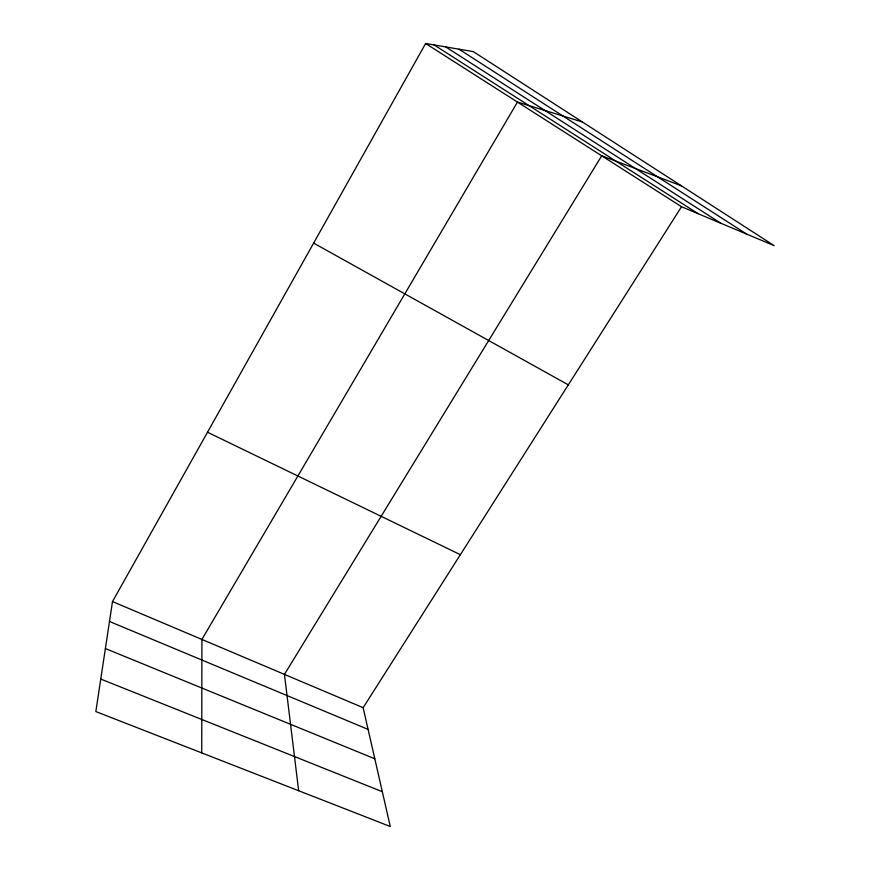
<?xml version="1.0" encoding="UTF-8"?>
<svg xmlns="http://www.w3.org/2000/svg" width="870" height="870" viewBox="0 0 870 870"><rect width="100%" height="100%" fill="white"/><g stroke="black" fill="none" stroke-linecap="round" stroke-linejoin="round"><path stroke-width="1.3" d="M201.742 752.909L201.905 639.439L517.454 102.073L582.421 121.985M112.491 601.583L95.841 711.573L390.271 826.5L363.138 707.691L681.525 206.723L774.159 245.644L473.291 51.613L425.637 43.5L112.491 601.583L363.138 707.691M681.395 185.821L601.703 155.806L284.446 674.38L298.66 790.743M100.768 679.057L382.321 791.7M105.379 648.552L374.807 758.792M109.489 621.474L368.086 729.386M207.517 432.238L460.371 554.69M313.635 243.121L568.317 384.844M434.087 44.935L698.164 213.715M425.637 43.5L681.525 206.723M445.701 46.915L720.904 223.275M458.958 49.166L746.634 234.073"/></g></svg>
